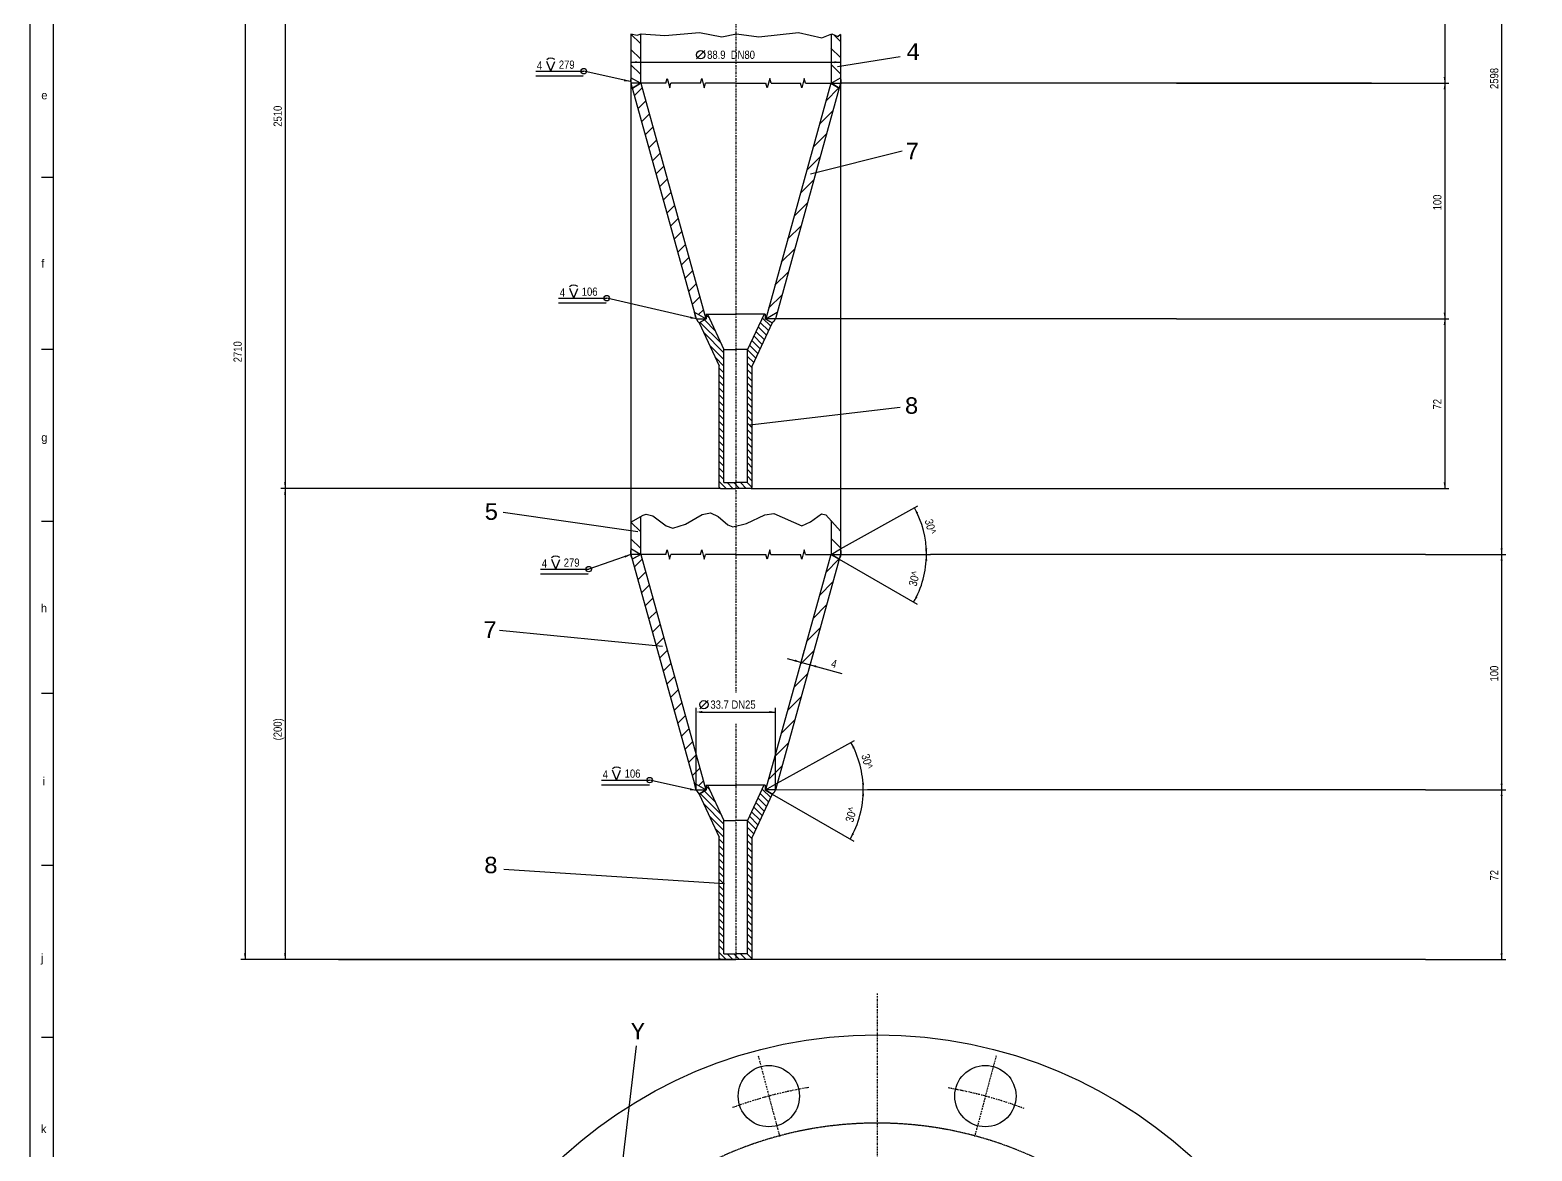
# Model space of a CAD drawing. Extents: x -2082 to -932, y -85 to 1412.
# Drawn here: x -1936 to -1299, y 461 to 937 of the extents above; entities that cross this region are included whole.
import ezdxf
from ezdxf.enums import TextEntityAlignment as Align

# ---------------------------------------------------------------- set-up
doc = ezdxf.new("R2010")
doc.units = 0
doc.header["$MEASUREMENT"] = 0
doc.linetypes.add('DASHDOT', pattern=[1, 0.5, -0.25, 0, -0.25])
doc.linetypes.add('HIDDEN', pattern=[0.375, 0.25, -0.125])
for name, color, linetype in [('1', 7, 'CONTINUOUS'), ('10', 7, 'CONTINUOUS'), ('15', 7, 'CONTINUOUS')]:
    doc.layers.add(name, color=color, linetype=linetype)
doc.styles.add('MONOTXT', font='MONOTXT', dxfattribs={"height": 0.2})
doc.styles.get("Standard").update_dxf_attribs({"font": 'txt', "height": 0.2})

msp = doc.modelspace()

# ---------------------------------------------------------------- linework, layer by layer
at = {"layer": '1', "color": 253, "linetype": 'Continuous'}
for p, q in [((-1926.5, 874.594), (-1931.5, 874.594)), ((-1926.5, 801.594), (-1931.5, 801.594)), ((-1926.5, 728.594), (-1931.5, 728.594)), ((-1926.5, 655.594), (-1931.5, 655.594)), ((-1926.5, 582.594), (-1931.5, 582.594)), ((-1926.5, 509.594), (-1931.5, 509.594))]:
    msp.add_line(p, q, dxfattribs=at)
msp.add_lwpolyline([(-1926.5, 70.594), (-1105.5, 70.594), (-1105.5, 1239.594), (-1926.5, 1239.594), (-1926.5, 70.594)], dxfattribs=at)
at = {"layer": '10', "color": 2, "linetype": 'DASHDOT'}
for p, q in [((-1636.933, 1030.08), (-1636.933, 655.871)), ((-1636.933, 642.78), (-1636.934, 542.643)), ((-1576.931, 528.192), (-1576.931, 313.248)), ((-1627.456, 501.809), (-1622.872, 484.7)), ((-1526.406, 501.809), (-1530.991, 484.7)), ((-1622.872, 484.7), (-1618.288, 467.591)), ((-1530.991, 484.7), (-1535.576, 467.591))]:
    msp.add_line(p, q, dxfattribs=at)
at = {"layer": '10', "color": 3, "linetype": 'Continuous'}
for p, q in [((-1681.384, 935.426), (-1681.384, 714.642)), ((-1677.384, 935.331), (-1677.384, 914.642)), ((-1596.483, 935.521), (-1596.483, 914.642)), ((-1592.483, 935.331), (-1592.483, 714.642)), ((-1681.369, 914.642), (-1653.768, 814.642)), ((-1677.219, 914.642), (-1649.618, 814.642)), ((-1596.618, 914.642), (-1624.219, 814.642)), ((-1592.468, 914.642), (-1620.069, 814.642)), ((-1649.419, 816.642), (-1636.918, 816.642)), ((-1649.419, 816.642), (-1649.419, 814.642)), ((-1648.919, 816.642), (-1641.919, 801.632)), ((-1624.419, 816.642), (-1636.918, 816.642)), ((-1624.919, 816.642), (-1631.917, 801.632)), ((-1624.419, 816.642), (-1624.418, 814.642)), ((-1652.419, 812.909), (-1643.919, 794.68)), ((-1621.419, 812.909), (-1629.919, 794.68)), ((-1641.919, 745.142), (-1641.919, 801.632)), ((-1641.919, 801.632), (-1636.918, 801.632)), ((-1631.917, 801.632), (-1636.918, 801.632)), ((-1631.919, 745.142), (-1631.917, 801.632)), ((-1643.919, 743.142), (-1643.919, 794.68)), ((-1629.919, 743.142), (-1629.919, 794.68)), ((-1643.418, 742.642), (-1643.919, 743.142)), ((-1643.418, 742.642), (-1636.919, 742.642)), ((-1641.919, 745.142), (-1636.919, 745.142)), ((-1631.919, 745.142), (-1636.919, 745.142)), ((-1630.419, 742.642), (-1636.919, 742.642)), ((-1630.419, 742.642), (-1636.919, 742.642)), ((-1677.384, 730.691), (-1677.383, 714.643)), ((-1596.483, 728.959), (-1596.484, 714.643)), ((-1666.568, 714.642), (-1681.384, 714.642)), ((-1651.898, 714.643), (-1664.424, 714.642)), ((-1636.933, 714.642), (-1649.753, 714.643)), ((-1636.933, 714.642), (-1624.114, 714.643)), ((-1621.97, 714.642), (-1609.443, 714.642)), ((-1607.299, 714.642), (-1592.483, 714.642))]:
    msp.add_line(p, q, dxfattribs=at)
at = {"layer": '10', "color": 92, "linetype": 'Continuous'}
for p, q in [((-1681.383, 935.494), (-1677.383, 931.494)), ((-1595.353, 935.219), (-1592.483, 932.349)), ((-1681.384, 928.963), (-1677.383, 924.962)), ((-1596.524, 929.48), (-1592.524, 925.48)), ((-1681.38, 922.426), (-1677.38, 918.427)), ((-1596.48, 922.577), (-1592.48, 918.578)), ((-1677.369, 914.642), (-1681.369, 916.952)), ((-1677.219, 914.642), (-1680.797, 912.575)), ((-1679.913, 909.384), (-1676.661, 912.636)), ((-1666.553, 914.642), (-1666.018, 916.642)), ((-1666.018, 916.642), (-1664.946, 912.642)), ((-1664.946, 912.642), (-1664.409, 914.642)), ((-1651.883, 914.642), (-1651.347, 916.642)), ((-1651.347, 916.642), (-1650.274, 912.642)), ((-1650.274, 912.642), (-1649.738, 914.642)), ((-1623.562, 912.642), (-1624.099, 914.642)), ((-1622.491, 916.642), (-1623.562, 912.642)), ((-1621.955, 914.642), (-1622.491, 916.642)), ((-1608.892, 912.642), (-1609.428, 914.642)), ((-1607.819, 916.642), (-1608.892, 912.642)), ((-1607.284, 914.641), (-1607.819, 916.642)), ((-1598.722, 907.011), (-1593.111, 912.621)), ((-1596.618, 914.642), (-1593.039, 912.575)), ((-1596.469, 914.642), (-1592.469, 916.951)), ((-1678.383, 903.844), (-1675.131, 907.095)), ((-1676.853, 898.301), (-1673.601, 901.554)), ((-1601.418, 897.244), (-1595.686, 902.975)), ((-1675.324, 892.76), (-1672.072, 896.012)), ((-1604.113, 887.477), (-1598.382, 893.209)), ((-1673.795, 887.218), (-1670.543, 890.47)), ((-1672.265, 881.677), (-1669.013, 884.928)), ((-1606.809, 877.71), (-1601.077, 883.443)), ((-1670.736, 876.136), (-1667.484, 879.387)), ((-1669.205, 870.593), (-1665.953, 873.846)), ((-1609.505, 867.944), (-1603.773, 873.676)), ((-1667.676, 865.051), (-1664.425, 868.304)), ((-1666.148, 859.51), (-1662.895, 862.762)), ((-1612.2, 858.177), (-1606.468, 863.909)), ((-1664.618, 853.969), (-1661.366, 857.22)), ((-1614.896, 848.41), (-1609.164, 854.142)), ((-1663.089, 848.428), (-1659.836, 851.68)), ((-1661.559, 842.885), (-1658.306, 846.137)), ((-1617.59, 838.644), (-1611.859, 844.375)), ((-1660.029, 837.343), (-1656.777, 840.596)), ((-1658.5, 831.802), (-1655.248, 835.054)), ((-1656.971, 826.261), (-1653.718, 829.514)), ((-1620.286, 828.877), (-1614.555, 834.609)), ((-1655.441, 820.718), (-1652.189, 823.972)), ((-1622.982, 819.111), (-1617.25, 824.842)), ((-1649.618, 814.642), (-1654.556, 817.493)), ((-1652.675, 816.414), (-1650.658, 818.429)), ((-1648.079, 814.851), (-1649.415, 816.188)), ((-1624.219, 814.642), (-1619.281, 817.493)), ((-1653.768, 814.642), (-1649.419, 814.642)), ((-1649.419, 814.642), (-1652.419, 812.909)), ((-1643.137, 804.254), (-1652.021, 813.138)), ((-1645.606, 809.552), (-1650.23, 814.174)), ((-1623.881, 807.625), (-1627.455, 811.199)), ((-1622.914, 809.487), (-1626.556, 813.128)), ((-1622.082, 811.481), (-1625.655, 815.057)), ((-1624.418, 814.642), (-1621.419, 812.909)), ((-1620.069, 814.642), (-1624.418, 814.642)), ((-1641.916, 800.204), (-1650.484, 808.771)), ((-1641.916, 797.375), (-1648.013, 803.473)), ((-1627.479, 799.909), (-1631.053, 803.482)), ((-1626.579, 801.838), (-1630.153, 805.412)), ((-1625.679, 803.766), (-1629.253, 807.34)), ((-1624.78, 805.695), (-1628.354, 809.269)), ((-1641.916, 794.546), (-1645.541, 798.173)), ((-1628.378, 797.979), (-1631.914, 801.515)), ((-1629.277, 796.05), (-1631.913, 798.688)), ((-1641.916, 791.718), (-1643.915, 793.718)), ((-1641.916, 788.89), (-1643.914, 790.889)), ((-1629.915, 793.86), (-1631.914, 795.859)), ((-1629.915, 791.032), (-1631.913, 793.03)), ((-1641.916, 786.062), (-1643.915, 788.06)), ((-1641.916, 783.233), (-1643.914, 785.232)), ((-1629.915, 788.202), (-1631.914, 790.202)), ((-1629.914, 785.374), (-1631.914, 787.373)), ((-1629.915, 782.546), (-1631.914, 784.546)), ((-1641.916, 780.404), (-1643.915, 782.404)), ((-1641.916, 777.577), (-1643.914, 779.575)), ((-1629.915, 776.889), (-1631.914, 778.888)), ((-1629.914, 779.718), (-1631.913, 781.717)), ((-1641.916, 774.748), (-1643.915, 776.747)), ((-1641.914, 771.919), (-1643.915, 773.918)), ((-1629.915, 771.232), (-1631.915, 773.232)), ((-1629.914, 774.06), (-1631.913, 776.061)), ((-1641.915, 769.09), (-1643.915, 771.091)), ((-1641.914, 766.263), (-1643.915, 768.261)), ((-1641.915, 763.434), (-1643.915, 765.433)), ((-1629.914, 768.404), (-1631.915, 770.403)), ((-1629.915, 765.576), (-1631.915, 767.575)), ((-1641.914, 760.605), (-1643.915, 762.604)), ((-1641.915, 757.776), (-1643.915, 759.777)), ((-1629.914, 762.747), (-1631.915, 764.746)), ((-1629.915, 759.918), (-1631.915, 761.919)), ((-1629.914, 757.091), (-1631.915, 759.091)), ((-1641.914, 754.949), (-1643.915, 756.949)), ((-1641.915, 752.12), (-1643.915, 754.119)), ((-1629.915, 754.262), (-1631.915, 756.261)), ((-1629.914, 751.433), (-1631.915, 753.433)), ((-1641.915, 749.291), (-1643.915, 751.291)), ((-1641.915, 746.462), (-1643.915, 748.462)), ((-1629.915, 748.604), (-1631.915, 750.605)), ((-1629.915, 745.776), (-1631.915, 747.777)), ((-1640.926, 742.645), (-1643.915, 745.635)), ((-1638.098, 742.645), (-1640.598, 745.145)), ((-1635.269, 742.645), (-1637.769, 745.145)), ((-1632.441, 742.645), (-1634.94, 745.145)), ((-1630.014, 743.046), (-1632.112, 745.146)), ((-1630.419, 742.642), (-1629.919, 743.142)), ((-1681.383, 728.337), (-1677.383, 724.338)), ((-1681.384, 721.266), (-1677.383, 717.267)), ((-1596.483, 721.418), (-1592.483, 717.418)), ((-1677.383, 714.643), (-1681.384, 716.953)), ((-1681.384, 714.642), (-1653.783, 614.642)), ((-1677.234, 714.643), (-1680.812, 712.576)), ((-1677.234, 714.643), (-1649.633, 614.643)), ((-1666.568, 714.642), (-1666.033, 716.643)), ((-1666.033, 716.643), (-1664.961, 712.643)), ((-1664.961, 712.643), (-1664.424, 714.642)), ((-1651.898, 714.643), (-1651.362, 716.642)), ((-1651.362, 716.642), (-1650.289, 712.643)), ((-1650.289, 712.643), (-1649.753, 714.643)), ((-1596.633, 714.643), (-1624.234, 614.643)), ((-1623.577, 712.643), (-1624.114, 714.643)), ((-1622.506, 716.642), (-1623.577, 712.643)), ((-1621.97, 714.642), (-1622.506, 716.642)), ((-1592.483, 714.642), (-1620.084, 614.642)), ((-1608.907, 712.642), (-1609.443, 714.642)), ((-1607.834, 716.643), (-1608.907, 712.642)), ((-1607.299, 714.642), (-1607.834, 716.643)), ((-1596.633, 714.643), (-1593.054, 712.576)), ((-1596.484, 714.643), (-1592.484, 716.952)), ((-1679.932, 709.382), (-1676.68, 712.634)), ((-1598.741, 707.008), (-1593.129, 712.618)), ((-1678.402, 703.841), (-1675.15, 707.093)), ((-1676.872, 698.298), (-1673.62, 701.551)), ((-1601.437, 697.242), (-1595.704, 702.972)), ((-1675.342, 692.757), (-1672.09, 696.009)), ((-1673.813, 687.216), (-1670.561, 690.467)), ((-1604.132, 687.475), (-1598.401, 693.206)), ((-1672.284, 681.674), (-1669.032, 684.926)), ((-1606.828, 677.708), (-1601.096, 683.44)), ((-1670.755, 676.133), (-1667.503, 679.385)), ((-1669.224, 670.59), (-1665.972, 673.843)), ((-1609.524, 667.941), (-1603.792, 673.673)), ((-1667.695, 665.048), (-1664.443, 668.301)), ((-1612.219, 658.174), (-1606.487, 663.907)), ((-1666.166, 659.508), (-1662.913, 662.76)), ((-1664.637, 653.966), (-1661.385, 657.218)), ((-1663.108, 648.425), (-1659.855, 651.677)), ((-1614.915, 648.407), (-1609.183, 654.14)), ((-1661.578, 642.882), (-1658.325, 646.134)), ((-1617.609, 638.641), (-1611.878, 644.373)), ((-1660.048, 637.341), (-1656.795, 640.593)), ((-1658.518, 631.8), (-1655.266, 635.052)), ((-1620.305, 628.874), (-1614.574, 634.606)), ((-1656.99, 626.258), (-1653.737, 629.511)), ((-1623.001, 619.108), (-1617.269, 624.839)), ((-1655.46, 620.715), (-1652.208, 623.969)), ((-1652.694, 616.411), (-1650.677, 618.426)), ((-1649.633, 614.643), (-1654.571, 617.493)), ((-1653.783, 614.642), (-1649.433, 614.642)), ((-1649.433, 614.642), (-1652.434, 612.909)), ((-1652.434, 612.909), (-1643.934, 594.681)), ((-1643.156, 604.251), (-1652.04, 613.135)), ((-1645.625, 609.549), (-1650.249, 614.171)), ((-1649.434, 616.643), (-1636.933, 616.642)), ((-1649.434, 616.643), (-1649.433, 614.642)), ((-1648.097, 614.849), (-1649.434, 616.185)), ((-1648.934, 616.642), (-1641.934, 601.632)), ((-1624.434, 616.643), (-1636.933, 616.642)), ((-1624.934, 616.642), (-1631.932, 601.633)), ((-1621.434, 612.91), (-1629.934, 594.681)), ((-1622.933, 609.484), (-1626.574, 613.125)), ((-1622.101, 611.478), (-1625.674, 615.055)), ((-1624.434, 616.643), (-1624.433, 614.642)), ((-1624.433, 614.642), (-1621.434, 612.91)), ((-1620.084, 614.642), (-1624.433, 614.642)), ((-1624.234, 614.643), (-1619.296, 617.494)), ((-1641.934, 600.201), (-1650.503, 608.769)), ((-1625.698, 603.764), (-1629.272, 607.338)), ((-1624.799, 605.692), (-1628.373, 609.266)), ((-1623.899, 607.622), (-1627.474, 611.196)), ((-1641.935, 597.372), (-1648.031, 603.47)), ((-1641.934, 545.142), (-1641.934, 601.632)), ((-1641.934, 601.632), (-1636.933, 601.632)), ((-1631.932, 601.633), (-1636.933, 601.632)), ((-1631.934, 545.143), (-1631.932, 601.633)), ((-1628.397, 597.976), (-1631.933, 601.513)), ((-1627.498, 599.906), (-1631.072, 603.479)), ((-1626.597, 601.835), (-1630.171, 605.409)), ((-1641.934, 594.543), (-1645.56, 598.17)), ((-1643.934, 543.143), (-1643.934, 594.681)), ((-1641.935, 591.716), (-1643.934, 593.715)), ((-1629.934, 593.858), (-1631.933, 595.856)), ((-1629.295, 596.048), (-1631.932, 598.685)), ((-1629.933, 591.029), (-1631.932, 593.027)), ((-1629.934, 543.143), (-1629.934, 594.681)), ((-1641.935, 586.059), (-1643.934, 588.057)), ((-1641.934, 588.887), (-1643.933, 590.886)), ((-1629.934, 588.199), (-1631.933, 590.2)), ((-1629.933, 585.371), (-1631.933, 587.371)), ((-1641.935, 580.402), (-1643.934, 582.401)), ((-1641.934, 583.23), (-1643.933, 585.23)), ((-1629.934, 582.544), (-1631.933, 584.543)), ((-1629.933, 579.715), (-1631.932, 581.714)), ((-1641.935, 574.745), (-1643.934, 576.744)), ((-1641.933, 571.916), (-1643.934, 573.916)), ((-1641.934, 577.574), (-1643.933, 579.572)), ((-1629.934, 576.886), (-1631.932, 578.886)), ((-1629.933, 574.057), (-1631.932, 576.058)), ((-1641.934, 569.088), (-1643.934, 571.088)), ((-1641.933, 566.26), (-1643.934, 568.258)), ((-1629.933, 568.401), (-1631.934, 570.4)), ((-1629.934, 571.23), (-1631.933, 573.229)), ((-1629.934, 565.573), (-1631.933, 567.572)), ((-1641.933, 560.602), (-1643.934, 562.602)), ((-1641.934, 563.431), (-1643.933, 565.43)), ((-1629.933, 562.744), (-1631.934, 564.744)), ((-1629.934, 559.916), (-1631.933, 561.916)), ((-1641.933, 554.946), (-1643.934, 556.946)), ((-1641.934, 557.774), (-1643.933, 559.774)), ((-1629.933, 557.088), (-1631.934, 559.088)), ((-1629.934, 554.259), (-1631.933, 556.258)), ((-1641.934, 549.288), (-1643.934, 551.289)), ((-1641.934, 552.117), (-1643.933, 554.116)), ((-1641.933, 546.459), (-1643.933, 548.46)), ((-1629.933, 551.43), (-1631.934, 553.431)), ((-1629.933, 548.602), (-1631.933, 550.602)), ((-1640.945, 542.642), (-1643.934, 545.632)), ((-1643.433, 542.642), (-1643.934, 543.143)), ((-1643.433, 542.642), (-1636.934, 542.643)), ((-1641.934, 545.142), (-1636.934, 545.142)), ((-1638.116, 542.643), (-1640.617, 545.142)), ((-1635.287, 542.642), (-1637.788, 545.143)), ((-1631.934, 545.143), (-1636.934, 545.142)), ((-1630.434, 542.642), (-1636.934, 542.643)), ((-1632.46, 542.643), (-1634.959, 545.142)), ((-1630.032, 543.044), (-1632.13, 545.143)), ((-1629.934, 545.774), (-1631.934, 547.774)), ((-1630.434, 542.642), (-1629.934, 543.143))]:
    msp.add_line(p, q, dxfattribs=at)
at = {"layer": '10', "color": 3, "linetype": 'HIDDEN'}
for p, q in [((-1666.553, 914.642), (-1681.369, 914.642)), ((-1651.883, 914.642), (-1664.409, 914.642)), ((-1636.919, 914.642), (-1649.738, 914.642)), ((-1636.919, 914.642), (-1624.099, 914.642)), ((-1621.955, 914.642), (-1609.428, 914.642)), ((-1607.284, 914.641), (-1592.468, 914.642))]:
    msp.add_line(p, q, dxfattribs=at)
at = {"layer": '10', "color": 253, "linetype": 'Continuous'}
msp.add_lwpolyline([(-1936.374, 1249.416), (-1095.626, 1249.416), (-1095.626, 60.772), (-1936.374, 60.772), (-1936.374, 1249.416)], dxfattribs=at)
at = {"layer": '10', "color": 92, "linetype": 'Continuous'}
msp.add_lwpolyline([(-1681.384, 935.65), (-1678.681, 935.044), (-1677.109, 935.649), (-1666.953, 934.906), (-1652.359, 936.142), (-1642.812, 934.357), (-1636.659, 935.649), (-1627.128, 934.357), (-1610.353, 936.142), (-1600.398, 933.945), (-1596.209, 935.649), (-1593.579, 934.495), (-1592.483, 935.418)], dxfattribs=at)
for points in [[(-1677.369, 914.642), (-1681.369, 916.952), (-1681.526, 915.838), (-1681.504, 914.721), (-1681.356, 913.94), (-1681.04, 913.16), (-1680.797, 912.575)], [(-1596.469, 914.642), (-1592.469, 916.951), (-1592.311, 915.838), (-1592.333, 914.721), (-1592.48, 913.94), (-1592.797, 913.16), (-1593.039, 912.575)], [(-1654.556, 817.493), (-1654.121, 815.648), (-1653.926, 815.049), (-1653.592, 814.422), (-1653.059, 813.517), (-1652.419, 812.909), (-1649.419, 814.642), (-1649.618, 814.642)], [(-1619.281, 817.493), (-1619.715, 815.648), (-1619.911, 815.049), (-1620.244, 814.421), (-1620.814, 813.487), (-1621.419, 812.909), (-1624.418, 814.642), (-1624.219, 814.642)], [(-1677.383, 714.643), (-1681.384, 716.953), (-1681.541, 715.839), (-1681.519, 714.722), (-1681.371, 713.941), (-1681.055, 713.16), (-1680.812, 712.576)], [(-1596.484, 714.643), (-1592.484, 716.952), (-1592.326, 715.839), (-1592.348, 714.721), (-1592.495, 713.941), (-1592.812, 713.161), (-1593.054, 712.576)], [(-1654.571, 617.493), (-1654.136, 615.648), (-1653.941, 615.05), (-1653.607, 614.423), (-1653.074, 613.518), (-1652.434, 612.909), (-1649.433, 614.642), (-1649.633, 614.643)], [(-1619.296, 617.494), (-1619.73, 615.649), (-1619.926, 615.05), (-1620.259, 614.422), (-1620.829, 613.488), (-1621.434, 612.91), (-1624.433, 614.642), (-1624.234, 614.643)]]:
    msp.add_lwpolyline(points, close=True, dxfattribs=at)
at = {"layer": '10', "color": 3, "linetype": 'Continuous'}
msp.add_lwpolyline([(-1681.383, 728.337), (-1676.259, 731.352), (-1674.9203, 731.7765), (-1672.163, 730.9497), (-1666.4787, 726.7481), (-1663.637, 725.748), (-1658.3022, 727.4809), (-1651.1553, 731.5713), (-1647.608, 732.262), (-1644.3997, 730.6879), (-1640.3285, 727.1875), (-1638.155, 726.38), (-1632.4042, 727.7549), (-1624.5747, 731.4195), (-1620.776, 732.054), (-1608.816, 726.711), (-1605.236, 728.3993), (-1600.5844, 731.9139), (-1598.694, 731.43), (-1592.484, 724.489)], dxfattribs=at)
for centre, radius in [((-1576.931, 313.248), 197.5), ((-1622.872, 484.7), 13), ((-1530.9911, 484.7003), 13)]:
    msp.add_circle(centre, radius, dxfattribs=at)
at = {"layer": '10', "color": 2, "linetype": 'DASHDOT'}
for start, end in [(99.40375, 110.2584944), (69.40375, 80.2584944)]:
    msp.add_arc((-1576.931, 313.248), 177.5, start, end, dxfattribs=at)
at = {"layer": '10', "color": 3, "linetype": 'HIDDEN'}
msp.add_arc((-1576.931, 313.248), 160, 181.7636306, 178.2363694, dxfattribs=at)
at = {"layer": '15', "color": 1, "linetype": 'Continuous'}
for p, q in [((-1336.077, 1120.64), (-1336.085, 914.637)), ((-1311.917, 1120.644), (-1311.932, 714.634)), ((-1845.134, 1060.62), (-1845.136, 542.643)), ((-1828.158, 1060.619), (-1828.145, 742.635)), ((-1681.381, 929.412), (-1681.381, 921.813)), ((-1653.566, 924.963), (-1650.066, 928.463)), ((-1567.099, 925.814), (-1593.804, 921.571)), ((-1592.48, 929.412), (-1592.48, 921.813)), ((-1721.795, 919.751), (-1701.39, 919.751)), ((-1715.406, 919.751), (-1717.094, 923.899)), ((-1715.406, 919.751), (-1713.717, 923.899)), ((-1681.666, 915.318), (-1701.39, 919.751)), ((-1681.381, 923.563), (-1592.48, 923.563)), ((-1367.221, 914.638), (-1592.468, 914.643)), ((-1449.845, 914.64), (-1334.335, 914.637)), ((-1367.221, 914.638), (-1334.335, 914.637)), ((-1336.085, 914.637), (-1336.087, 814.636)), ((-1566.359, 885.834), (-1605.185, 875.991)), ((-1712.071, 823.397), (-1691.666, 823.398)), ((-1705.682, 823.398), (-1707.37, 827.546)), ((-1705.682, 823.398), (-1703.993, 827.546)), ((-1653.672, 814.633), (-1691.666, 823.398)), ((-1449.847, 814.639), (-1624.219, 814.644)), ((-1449.847, 814.639), (-1334.337, 814.636)), ((-1336.087, 814.636), (-1336.089, 742.635)), ((-1567.099, 776.999), (-1630.934, 769.481)), ((-1643.418, 742.642), (-1829.895, 742.635)), ((-1643.418, 742.642), (-1829.895, 742.642)), ((-1828.145, 742.642), (-1828.145, 542.643)), ((-1630.419, 742.642), (-1334.339, 742.635)), ((-1592.484, 716.952), (-1559.597, 735.254)), ((-1735.664, 732.625), (-1678.521, 724.358)), ((-1681.483, 714.523), (-1699.299, 708.388)), ((-1592.483, 714.642), (-1554.248, 714.633)), ((-1344.203, 714.635), (-1554.249, 714.642)), ((-1344.203, 714.635), (-1310.182, 714.634)), ((-1311.932, 714.634), (-1311.936, 614.724)), ((-1719.703, 708.388), (-1699.299, 708.388)), ((-1713.314, 708.388), (-1715.002, 712.535)), ((-1713.314, 708.388), (-1711.625, 712.536)), ((-1593.054, 712.576), (-1559.93, 693.446)), ((-1737.167, 682.511), (-1668.029, 675.676)), ((-1615.06, 670.431), (-1591.837, 664.024)), ((-1607.848, 674.01), (-1609.741, 667.148)), ((-1603.991, 672.946), (-1605.884, 666.084)), ((-1652.169, 649.132), (-1648.669, 652.632)), ((-1653.783, 614.642), (-1653.783, 649.482)), ((-1652.169, 647.732), (-1620.084, 647.732)), ((-1620.084, 614.642), (-1620.084, 649.482)), ((-1619.296, 617.494), (-1586.514, 635.694)), ((-1693.856, 618.836), (-1673.451, 618.836)), ((-1687.467, 618.836), (-1689.155, 622.984)), ((-1687.467, 618.836), (-1685.778, 622.984)), ((-1653.727, 614.403), (-1673.451, 618.836)), ((-1624.234, 614.643), (-1581.063, 614.86)), ((-1621.434, 612.91), (-1586.876, 592.952)), ((-1344.206, 614.725), (-1581.062, 614.733)), ((-1344.206, 614.725), (-1310.186, 614.724)), ((-1311.936, 614.724), (-1311.939, 542.642)), ((-1735.317, 581.08), (-1641.76, 574.883)), ((-1805.538, 542.643), (-1846.886, 542.643)), ((-1636.934, 542.643), (-1829.895, 542.643)), ((-1805.538, 542.643), (-1636.934, 542.643)), ((-1344.209, 542.643), (-1630.434, 542.652)), ((-1344.209, 542.643), (-1310.189, 542.642)), ((-1690.535, 409.283), (-1678.973, 505.982))]:
    msp.add_line(p, q, dxfattribs=at)
at = {"layer": '15', "color": 1, "linetype": 'HIDDEN'}
for p, q in [((-1721.794, 917.78), (-1701.525, 917.78)), ((-1712.07, 821.427), (-1691.801, 821.427)), ((-1719.702, 706.417), (-1699.433, 706.417)), ((-1693.855, 616.865), (-1673.586, 616.865))]:
    msp.add_line(p, q, dxfattribs=at)
at = {"layer": '15', "color": 1, "linetype": 'Continuous'}
for centre, radius in [((-1651.816, 926.713), 1.75), ((-1701.3903, 919.7514), 1.1571), ((-1691.6666, 823.3982), 1.1571), ((-1699.2988, 708.3883), 1.1571), ((-1650.419, 650.882), 1.75), ((-1673.4515, 618.8364), 1.1571)]:
    msp.add_circle(centre, radius, dxfattribs=at)
for centre, radius, start, end in [((-1715.3782, 922.5475), 2.6981, 50.6707361, 131.1224194), ((-1705.6545, 826.1944), 2.6981, 50.6707361, 131.1224194), ((-1596.633, 714.643), 40.6347, 359.9861944, 29.0967972), ((-1713.2867, 711.1845), 2.6981, 50.6707361, 131.1224194), ((-1596.633, 714.643), 40.6347, 329.9920361, 359.9861944), ((-1624.433, 614.642), 41.6208, 0.2879167, 29.0385028), ((-1687.4394, 621.6325), 2.6981, 50.6707361, 131.1224194), ((-1624.433, 614.642), 41.6208, 329.9924556, 0.2879167)]:
    msp.add_arc(centre, radius, start, end, dxfattribs=at)
for points in [[(-1678.756, 923.126), (-1681.381, 923.563), (-1678.756, 924)], [(-1595.105, 924), (-1592.48, 923.563), (-1595.105, 923.126)], [(-1684.13, 916.325), (-1681.666, 915.318), (-1684.323, 915.471)], [(-1336.523, 912.012), (-1336.085, 914.637), (-1335.648, 912.012)], [(-1335.647, 917.262), (-1336.085, 914.637), (-1336.522, 917.262)], [(-1335.65, 817.261), (-1336.087, 814.636), (-1336.525, 817.261)], [(-1656.136, 815.64), (-1653.672, 814.633), (-1656.329, 814.786)], [(-1336.525, 812.011), (-1336.087, 814.636), (-1335.65, 812.011)], [(-1827.708, 745.26), (-1828.145, 742.635), (-1828.583, 745.26)], [(-1828.582, 740.017), (-1828.145, 742.642), (-1827.708, 740.017)], [(-1335.651, 745.26), (-1336.089, 742.635), (-1336.526, 745.26)], [(-1560.314, 731.869), (-1561.126, 734.403), (-1559.536, 732.27)], [(-1684.113, 714.117), (-1681.483, 714.523), (-1683.84, 713.286)], [(-1556.521, 712.024), (-1555.998, 714.633), (-1555.646, 711.995)], [(-1555.645, 717.271), (-1555.998, 714.633), (-1556.52, 717.243)], [(-1312.37, 712.009), (-1311.932, 714.634), (-1311.495, 712.009)], [(-1311.494, 717.259), (-1311.932, 714.634), (-1312.369, 717.259)], [(-1559.821, 696.429), (-1561.445, 694.321), (-1560.592, 696.842)], [(-1611.69, 669.955), (-1609.276, 668.835), (-1611.923, 669.111)], [(-1603.004, 666.651), (-1605.419, 667.771), (-1602.772, 667.495)], [(-1651.158, 647.294), (-1653.783, 647.732), (-1651.158, 648.17)], [(-1622.709, 648.17), (-1620.084, 647.732), (-1622.709, 647.294)], [(-1587.232, 632.31), (-1588.044, 634.845), (-1586.454, 632.711)], [(-1656.191, 615.41), (-1653.727, 614.403), (-1656.384, 614.556)], [(-1582.471, 617.49), (-1582.813, 614.851), (-1583.346, 617.458)], [(-1583.32, 612.239), (-1582.813, 614.851), (-1582.445, 612.215)], [(-1312.374, 612.099), (-1311.936, 614.724), (-1311.499, 612.099)], [(-1311.498, 617.349), (-1311.936, 614.724), (-1312.373, 617.349)], [(-1586.765, 595.934), (-1588.391, 593.827), (-1587.536, 596.347)], [(-1844.699, 545.268), (-1845.136, 542.643), (-1845.574, 545.268)], [(-1827.708, 545.268), (-1828.145, 542.643), (-1828.582, 545.268)], [(-1311.501, 545.267), (-1311.939, 542.642), (-1312.376, 545.267)]]:
    msp.add_solid(points, dxfattribs=at)

# ---------------------------------------------------------------- texts
at = {"layer": '1', "color": 253, "linetype": 'Continuous'}
for s, p in [('e', (-1931.598, 907.801)), ('f', (-1931.598, 836.386)), ('g', (-1931.598, 762.533)), ('h', (-1931.768, 690.094)), ('i', (-1931, 616.594)), ('j', (-1931.731, 541.594)), ('k', (-1931.769, 469.009))]:
    msp.add_text(s, height=3.5, dxfattribs=at).set_placement(p)
at = {"layer": '15', "color": 1, "linetype": 'Continuous', "style": 'MONOTXT'}
for s, p in [('4', (-1561.658, 928.026)), ('7', (-1561.978, 885.845)), ('8', (-1562.307, 777.828)), ('5', (-1740.631, 732.748)), ('7', (-1741.172, 682.709)), ('8', (-1740.806, 582.809))]:
    msp.add_text(s, height=7, rotation=360, dxfattribs=at).set_placement(p, align=Align.MIDDLE)
at = {"layer": '15', "color": 1, "linetype": 'Continuous', "width": 0.857143}
for s, p in [('279', (-1711.988, 920.76)), ('4', (-1721.3, 920.431)), ('4', (-1711.576, 824.078)), ('106', (-1702.264, 824.407)), ('4', (-1719.208, 709.068)), ('279', (-1709.896, 709.396)), ('4', (-1693.361, 619.516)), ('106', (-1684.049, 619.845))]:
    msp.add_text(s, height=3.5, rotation=360, dxfattribs=at).set_placement(p)
for s, p in [('88.9  DN80', (-1649.066, 926.713)), ('33.7 DN25', (-1647.669, 650.882))]:
    msp.add_text(s, height=3.5, dxfattribs=at).set_placement(p, align=Align.MIDDLE_LEFT)
for s, rotation, p in [('2598', 89.9978944, (-1315.075, 912.1821)), ('2510', 90.0022778, (-1831.301, 896.1699)), ('100', 89.9986417, (-1339.236, 860.669)), ('2710', 89.9997444, (-1848.285, 796.175)), ('72', 89.9986417, (-1339.238, 776.156)), ('30^ ', 284.5418389, (-1555.0941, 729.5104)), ('30^ ', 74.9890167, (-1561.9783, 701.2483)), ('4', 344.5778389, (-1596.2856, 668.519)), ('100', 89.9978944, (-1315.084, 660.7111)), ('(200)', 90, (-1831.295, 635.698)), ('30^ ', 284.662525, (-1581.967, 629.848)), ('30^ ', 75.1407222, (-1588.7855, 601.0848)), ('72', 89.9978944, (-1315.087, 576.2031))]:
    msp.add_text(s, height=3.5, rotation=rotation, dxfattribs=at).set_placement(p, align=Align.MIDDLE_LEFT)
at = {"layer": '15', "color": 1, "linetype": 'Continuous', "style": 'MONOTXT'}
msp.add_text('Y', height=7, dxfattribs=at).set_placement((-1678.446, 512.292), align=Align.MIDDLE)

doc.saveas('drawing.dxf')
